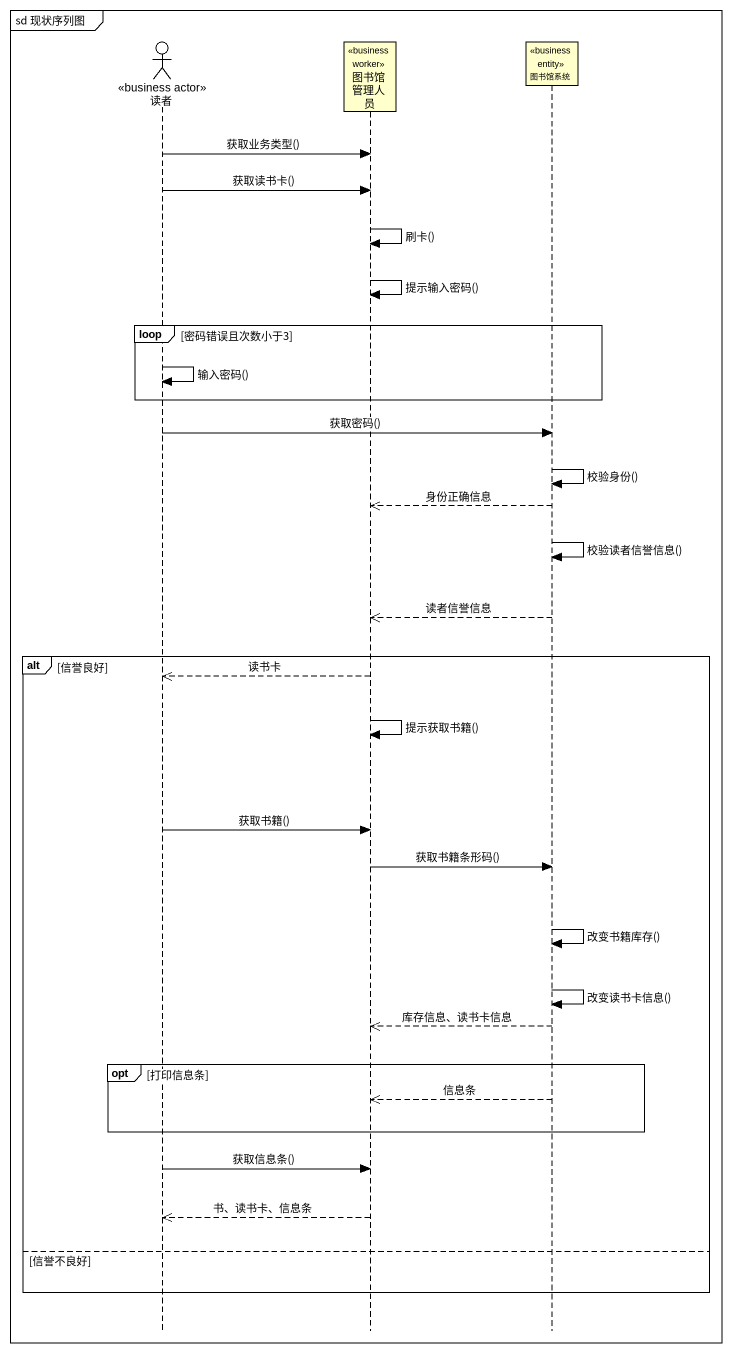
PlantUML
@startuml
mainframe sd 现状序列图
hide footbox
actor 读者 <<business actor>>
participant 图书馆管理人员 <<business worker>>
participant 图书馆系统 <<business entity>>

读者 -> 图书馆管理人员 : 获取业务类型()
读者 -> 图书馆管理人员 : 获取读书卡()
图书馆管理人员 -> 图书馆管理人员 : 刷卡()
图书馆管理人员 -> 图书馆管理人员 : 提示输入密码()
loop 密码错误且次数小于3
  读者 -> 读者 : 输入密码()
end
读者 -> 图书馆系统 : 获取密码()
图书馆系统 -> 图书馆系统 : 校验身份()
图书馆系统 -->> 图书馆管理人员 : 身份正确信息
图书馆系统 -> 图书馆系统 : 校验读者信誉信息()
图书馆系统 -->> 图书馆管理人员 : 读者信誉信息
alt 信誉良好
  图书馆管理人员 -->> 读者 : 读书卡
  图书馆管理人员 -> 图书馆管理人员 : 提示获取书籍()
  读者 -> 图书馆管理人员 : 获取书籍()
  图书馆管理人员 -> 图书馆系统 : 获取书籍条形码()
  图书馆系统 -> 图书馆系统 : 改变书籍库存()
  图书馆系统 -> 图书馆系统 : 改变读书卡信息()
  图书馆系统 -->> 图书馆管理人员 : 库存信息、读书卡信息
  opt 打印信息条
    图书馆系统 -->> 图书馆管理人员 : 信息条
  end
  读者 -> 图书馆管理人员 : 获取信息条()
  图书馆管理人员 -->> 读者 : 书、读书卡、信息条
else 信誉不良好
end
@enduml
